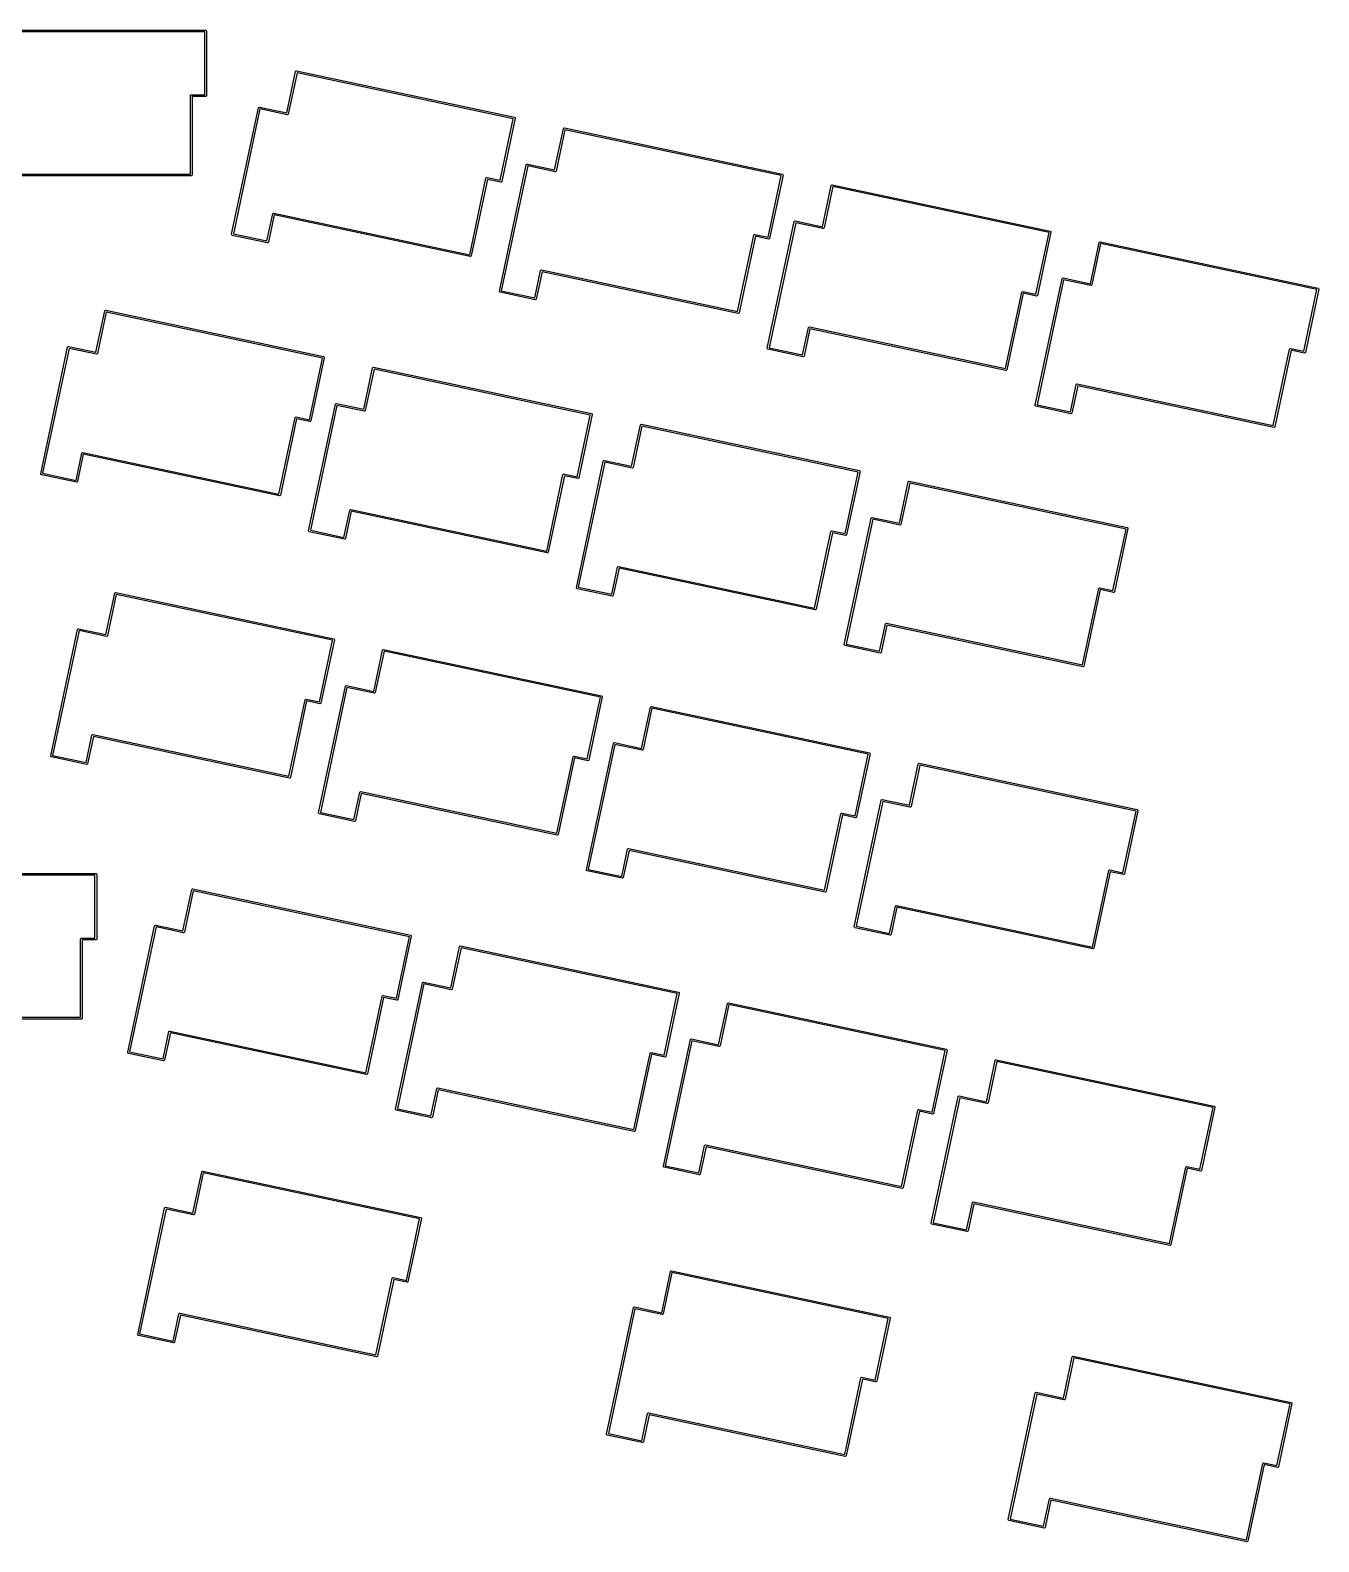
# Model space of a CAD drawing. Extents: x 11 to 426, y -338 to -15.
# Drawn here: x 86.2 to 175.9, y -126 to -20.9 of the extents above; entities that cross this region are included whole.
import ezdxf

# ---------------------------------------------------------------- set-up
doc = ezdxf.new("R2010")
doc.units = 0
doc.layers.add('BLACK', color=7, linetype='CONTINUOUS')

msp = doc.modelspace()

# ---------------------------------------------------------------- linework, layer by layer
at = {"layer": 'BLACK', "linetype": 'CONTINUOUS'}
for p, q in [((82.94, -20.9096), (98.44, -20.9096)), ((98.44, -20.9096), (98.4824, -20.9272)), ((98.4824, -20.9272), (98.5, -20.9696)), ((98.5, -20.9696), (98.5, -25.4696)), ((98.38, -21.0296), (83, -21.0296)), ((98.38, -25.4096), (98.38, -21.0296)), ((104.083, -26.6583), (104.695, -23.7826)), ((104.799, -23.8662), (104.188, -26.742)), ((104.695, -23.7826), (104.721, -23.7447)), ((104.721, -23.7447), (104.766, -23.7364)), ((104.766, -23.7364), (119.927, -26.959)), ((119.843, -27.0639), (104.799, -23.8662)), ((97.38, -25.4696), (97.3976, -25.4272)), ((97.38, -30.9096), (97.38, -25.4696)), ((97.3976, -25.4272), (97.44, -25.4096)), ((97.44, -25.4096), (98.38, -25.4096)), ((98.44, -25.5296), (97.5, -25.5296)), ((97.5, -25.5296), (97.5, -30.9696)), ((98.4824, -25.512), (98.44, -25.5296)), ((98.5, -25.4696), (98.4824, -25.512)), ((102.115, -26.3012), (102.141, -26.2634)), ((102.141, -26.2634), (102.186, -26.255)), ((102.186, -26.255), (104.083, -26.6583)), ((100.243, -35.1045), (102.115, -26.3012)), ((102.219, -26.3848), (100.373, -35.0708)), ((104.117, -26.7882), (102.219, -26.3848)), ((104.162, -26.7798), (104.117, -26.7882)), ((104.117, -26.7882), (104.117, -26.7882)), ((104.188, -26.742), (104.162, -26.7798)), ((118.933, -31.3482), (119.843, -27.0639)), ((119.973, -27.0302), (119.038, -31.4318)), ((119.927, -26.959), (119.927, -26.959)), ((119.927, -26.959), (119.965, -26.985)), ((119.965, -26.985), (119.973, -27.0302)), ((122.717, -30.619), (123.328, -27.7433)), ((123.433, -27.8269), (122.822, -30.7027)), ((123.328, -27.7433), (123.354, -27.7054)), ((123.354, -27.7054), (123.399, -27.6971)), ((123.399, -27.6971), (138.561, -30.9197)), ((138.477, -31.0246), (123.433, -27.8269)), ((118.877, -39.0652), (120.748, -30.2619)), ((120.853, -30.3456), (119.007, -39.0315)), ((120.748, -30.2619), (120.774, -30.2241)), ((120.774, -30.2241), (120.819, -30.2157)), ((120.819, -30.2157), (122.717, -30.619)), ((122.751, -30.7489), (120.853, -30.3456)), ((83.44, -30.9096), (97.38, -30.9096)), ((97.44, -31.0296), (83.5, -31.0296)), ((97.4824, -31.012), (97.44, -31.0296)), ((97.5, -30.9696), (97.4824, -31.012)), ((116.811, -36.5201), (117.942, -31.199)), ((118.047, -31.2826), (116.916, -36.6037)), ((117.942, -31.199), (117.968, -31.1611)), ((117.968, -31.1611), (118.013, -31.1527)), ((118.013, -31.1527), (118.933, -31.3482)), ((118.966, -31.478), (118.047, -31.2826)), ((119.012, -31.4697), (118.966, -31.478)), ((119.024, -31.452), (119.012, -31.4697)), ((119.038, -31.4318), (119.024, -31.452)), ((122.796, -30.7405), (122.751, -30.7489)), ((122.751, -30.7489), (122.751, -30.7489)), ((122.822, -30.7027), (122.796, -30.7405)), ((137.566, -35.3089), (138.477, -31.0246)), ((138.607, -30.9909), (137.671, -35.3925)), ((138.561, -30.9197), (138.561, -30.9197)), ((138.561, -30.9197), (138.599, -30.9457)), ((138.599, -30.9457), (138.607, -30.9909)), ((141.351, -34.5798), (141.962, -31.704)), ((142.067, -31.7877), (141.456, -34.6634)), ((141.962, -31.704), (141.988, -31.6662)), ((141.988, -31.6662), (142.033, -31.6578)), ((142.033, -31.6578), (157.194, -34.8804)), ((157.111, -34.9853), (142.067, -31.7877)), ((103.105, -33.668), (103.131, -33.6302)), ((103.131, -33.6302), (103.176, -33.6218)), ((103.176, -33.6218), (116.811, -36.5201)), ((102.701, -35.5656), (103.105, -33.668)), ((103.209, -33.7516), (102.806, -35.6493)), ((116.845, -36.6499), (103.209, -33.7516)), ((137.511, -43.026), (139.382, -34.2226)), ((139.487, -34.3063), (137.641, -42.9922)), ((139.382, -34.2226), (139.408, -34.1848)), ((139.408, -34.1848), (139.453, -34.1764)), ((139.453, -34.1764), (141.351, -34.5798)), ((141.384, -34.7096), (139.487, -34.3063)), ((141.456, -34.6634), (141.43, -34.7013)), ((100.252, -35.1497), (100.243, -35.1045)), ((100.29, -35.1757), (100.252, -35.1497)), ((102.735, -35.6955), (100.29, -35.1757)), ((100.373, -35.0708), (102.701, -35.5656)), ((102.78, -35.6871), (102.735, -35.6955)), ((102.806, -35.6493), (102.78, -35.6871)), ((135.445, -40.4808), (136.576, -35.1597)), ((136.681, -35.2433), (135.55, -40.5644)), ((136.576, -35.1597), (136.602, -35.1218)), ((136.602, -35.1218), (136.647, -35.1135)), ((136.647, -35.1135), (137.566, -35.3089)), ((137.6, -35.4388), (136.681, -35.2433)), ((137.645, -35.4304), (137.6, -35.4388)), ((137.671, -35.3925), (137.645, -35.4304)), ((141.43, -34.7013), (141.384, -34.7096)), ((141.384, -34.7096), (141.384, -34.7096)), ((156.2, -39.2696), (157.111, -34.9853)), ((157.241, -34.9516), (156.305, -39.3533)), ((157.194, -34.8804), (157.194, -34.8804)), ((157.194, -34.8804), (157.232, -34.9064)), ((157.232, -34.9064), (157.241, -34.9516)), ((159.984, -38.5405), (160.596, -35.6647)), ((160.596, -35.6647), (160.622, -35.6269)), ((160.622, -35.6269), (160.667, -35.6185)), ((160.667, -35.6185), (175.828, -38.8411)), ((116.89, -36.6416), (116.845, -36.6499)), ((116.845, -36.6499), (116.845, -36.6499)), ((116.916, -36.6037), (116.89, -36.6416)), ((160.701, -35.7484), (160.089, -38.6241)), ((175.744, -38.946), (160.701, -35.7484)), ((121.335, -39.5263), (121.738, -37.6287)), ((121.843, -37.7124), (121.44, -39.61)), ((121.738, -37.6287), (121.764, -37.5909)), ((121.764, -37.5909), (121.809, -37.5825)), ((121.809, -37.5825), (135.445, -40.4808)), ((135.478, -40.6107), (121.843, -37.7124)), ((156.144, -46.9867), (158.016, -38.1833)), ((158.121, -38.267), (156.274, -46.9529)), ((158.016, -38.1833), (158.042, -38.1455)), ((158.042, -38.1455), (158.087, -38.1371)), ((158.087, -38.1371), (159.984, -38.5405)), ((160.018, -38.6703), (158.121, -38.267)), ((160.063, -38.662), (160.018, -38.6703)), ((160.018, -38.6703), (160.018, -38.6703)), ((160.089, -38.6241), (160.063, -38.662)), ((175.828, -38.8411), (175.828, -38.8411)), ((175.828, -38.8411), (175.866, -38.8672)), ((175.866, -38.8672), (175.874, -38.9123)), ((118.885, -39.1104), (118.877, -39.0652)), ((118.923, -39.1364), (118.885, -39.1104)), ((121.369, -39.6562), (118.923, -39.1364)), ((119.007, -39.0315), (121.335, -39.5263)), ((121.414, -39.6478), (121.369, -39.6562)), ((121.44, -39.61), (121.414, -39.6478)), ((154.078, -44.4415), (155.21, -39.1204)), ((155.314, -39.204), (154.183, -44.5252)), ((155.21, -39.1204), (155.236, -39.0826)), ((155.236, -39.0826), (155.281, -39.0742)), ((155.281, -39.0742), (156.2, -39.2696)), ((156.234, -39.3995), (155.314, -39.204)), ((156.279, -39.3911), (156.234, -39.3995)), ((156.305, -39.3533), (156.279, -39.3911)), ((174.834, -43.2303), (175.744, -38.946)), ((175.874, -38.9123), (174.939, -43.314)), ((90.8056, -43.3117), (91.4169, -40.4359)), ((91.5218, -40.5196), (90.9105, -43.3953)), ((91.4169, -40.4359), (91.4429, -40.3981)), ((91.4429, -40.3981), (91.4881, -40.3897)), ((91.4881, -40.3897), (106.649, -43.6123)), ((106.566, -43.7172), (91.5218, -40.5196)), ((135.524, -40.6023), (135.478, -40.6107)), ((135.478, -40.6107), (135.478, -40.6107)), ((135.55, -40.5644), (135.524, -40.6023)), ((139.969, -43.4871), (140.372, -41.5894)), ((140.477, -41.6731), (140.073, -43.5707)), ((140.372, -41.5894), (140.398, -41.5516)), ((140.398, -41.5516), (140.443, -41.5432)), ((140.443, -41.5432), (154.078, -44.4415)), ((154.112, -44.5714), (140.477, -41.6731)), ((86.9657, -51.7579), (88.8369, -42.9545)), ((88.9418, -43.0382), (87.0955, -51.7241)), ((88.8369, -42.9545), (88.8629, -42.9167)), ((88.8629, -42.9167), (88.908, -42.9083)), ((88.908, -42.9083), (90.8056, -43.3117)), ((90.8394, -43.4415), (88.9418, -43.0382)), ((137.519, -43.0711), (137.511, -43.026)), ((137.557, -43.0971), (137.519, -43.0711)), ((140.002, -43.6169), (137.557, -43.0971)), ((137.641, -42.9922), (139.969, -43.4871)), ((172.712, -48.4022), (173.843, -43.0811)), ((173.843, -43.0811), (173.869, -43.0433)), ((173.869, -43.0433), (173.914, -43.0349)), ((173.914, -43.0349), (174.834, -43.2303)), ((90.8845, -43.4332), (90.8394, -43.4415)), ((90.8394, -43.4415), (90.8394, -43.4415)), ((90.9105, -43.3953), (90.8845, -43.4332)), ((105.655, -48.0015), (106.566, -43.7172)), ((106.696, -43.6835), (105.76, -48.0852)), ((106.649, -43.6123), (106.649, -43.6123)), ((106.649, -43.6123), (106.687, -43.6383)), ((106.687, -43.6383), (106.696, -43.6835)), ((140.047, -43.6085), (140.002, -43.6169)), ((140.073, -43.5707), (140.047, -43.6085)), ((173.948, -43.1648), (172.817, -48.4859)), ((174.868, -43.3602), (173.948, -43.1648)), ((174.913, -43.3518), (174.868, -43.3602)), ((174.939, -43.314), (174.913, -43.3518)), ((109.439, -47.2724), (110.051, -44.3966)), ((110.156, -44.4803), (109.544, -47.356)), ((110.051, -44.3966), (110.077, -44.3588)), ((110.077, -44.3588), (110.122, -44.3504)), ((110.122, -44.3504), (125.283, -47.5731)), ((125.199, -47.678), (110.156, -44.4803)), ((154.157, -44.563), (154.112, -44.5714)), ((154.112, -44.5714), (154.112, -44.5714)), ((154.183, -44.5252), (154.157, -44.563)), ((158.602, -47.4478), (159.006, -45.5502)), ((159.111, -45.6338), (158.707, -47.5314)), ((159.006, -45.5502), (159.032, -45.5123)), ((159.032, -45.5123), (159.077, -45.5039)), ((159.077, -45.5039), (172.712, -48.4022)), ((172.746, -48.5321), (159.111, -45.6338)), ((105.599, -55.7186), (107.471, -46.9153)), ((107.575, -46.9989), (105.729, -55.6849)), ((107.471, -46.9153), (107.497, -46.8774)), ((107.497, -46.8774), (107.542, -46.869)), ((107.542, -46.869), (109.439, -47.2724)), ((109.473, -47.4023), (107.575, -46.9989)), ((156.153, -47.0318), (156.144, -46.9867)), ((156.191, -47.0578), (156.153, -47.0318)), ((158.636, -47.5776), (156.191, -47.0578)), ((156.274, -46.9529), (158.602, -47.4478)), ((103.533, -53.1734), (104.664, -47.8523)), ((104.769, -47.9359), (103.638, -53.2571)), ((104.664, -47.8523), (104.69, -47.8145)), ((104.69, -47.8145), (104.736, -47.8061)), ((104.736, -47.8061), (105.655, -48.0015)), ((105.689, -48.1314), (104.769, -47.9359)), ((105.734, -48.123), (105.689, -48.1314)), ((105.76, -48.0852), (105.734, -48.123)), ((109.518, -47.3939), (109.473, -47.4023)), ((109.473, -47.4023), (109.473, -47.4023)), ((109.544, -47.356), (109.518, -47.3939)), ((124.289, -51.9623), (125.199, -47.678)), ((125.329, -47.6442), (124.394, -52.0459)), ((125.283, -47.5731), (125.283, -47.5731)), ((125.283, -47.5731), (125.321, -47.5991)), ((125.321, -47.5991), (125.329, -47.6442)), ((128.073, -51.2331), (128.684, -48.3574)), ((128.684, -48.3574), (128.71, -48.3195)), ((128.71, -48.3195), (128.755, -48.3112)), ((128.755, -48.3112), (143.917, -51.5338)), ((158.681, -47.5693), (158.636, -47.5776)), ((158.707, -47.5314), (158.681, -47.5693)), ((128.789, -48.441), (128.178, -51.3168)), ((143.833, -51.6387), (128.789, -48.441)), ((172.791, -48.5237), (172.746, -48.5321)), ((172.746, -48.5321), (172.746, -48.5321)), ((172.817, -48.4859), (172.791, -48.5237)), ((89.4235, -52.219), (89.8268, -50.3214)), ((89.9318, -50.405), (89.5284, -52.3026)), ((89.8268, -50.3214), (89.8529, -50.2835)), ((89.8529, -50.2835), (89.898, -50.2751)), ((89.898, -50.2751), (103.533, -53.1734)), ((103.567, -53.3033), (89.9318, -50.405)), ((124.233, -59.6793), (126.104, -50.876)), ((126.209, -50.9596), (124.363, -59.6456)), ((126.104, -50.876), (126.13, -50.8381)), ((126.13, -50.8381), (126.175, -50.8298)), ((126.175, -50.8298), (128.073, -51.2331)), ((128.107, -51.363), (126.209, -50.9596)), ((128.152, -51.3546), (128.107, -51.363)), ((128.107, -51.363), (128.107, -51.363)), ((128.178, -51.3168), (128.152, -51.3546)), ((86.974, -51.803), (86.9657, -51.7579)), ((87.0119, -51.829), (86.974, -51.803)), ((89.4572, -52.3488), (87.0119, -51.829)), ((87.0955, -51.7241), (89.4235, -52.219)), ((89.5024, -52.3404), (89.4572, -52.3488)), ((89.5284, -52.3026), (89.5024, -52.3404)), ((122.167, -57.1342), (123.298, -51.813)), ((123.403, -51.8967), (122.272, -57.2178)), ((123.298, -51.813), (123.324, -51.7752)), ((123.324, -51.7752), (123.369, -51.7668)), ((123.369, -51.7668), (124.289, -51.9623)), ((124.322, -52.0921), (123.403, -51.8967)), ((124.368, -52.0837), (124.322, -52.0921)), ((124.394, -52.0459), (124.368, -52.0837)), ((142.922, -55.923), (143.833, -51.6387)), ((143.963, -51.605), (143.027, -56.0066)), ((143.917, -51.5338), (143.917, -51.5338)), ((143.917, -51.5338), (143.955, -51.5598)), ((143.955, -51.5598), (143.963, -51.605)), ((146.707, -55.1939), (147.318, -52.3181)), ((147.423, -52.4017), (146.812, -55.2775)), ((147.318, -52.3181), (147.344, -52.2803)), ((147.344, -52.2803), (147.389, -52.2719)), ((147.389, -52.2719), (162.55, -55.4945)), ((162.467, -55.5994), (147.423, -52.4017)), ((103.612, -53.2949), (103.567, -53.3033)), ((103.567, -53.3033), (103.567, -53.3033)), ((103.638, -53.2571), (103.612, -53.2949)), ((108.057, -56.1797), (108.461, -54.2821)), ((108.565, -54.3657), (108.162, -56.2633)), ((108.461, -54.2821), (108.487, -54.2442)), ((108.487, -54.2442), (108.532, -54.2359)), ((108.532, -54.2359), (122.167, -57.1342)), ((122.201, -57.264), (108.565, -54.3657)), ((105.729, -55.6849), (108.057, -56.1797)), ((142.867, -63.64), (144.738, -54.8367)), ((144.843, -54.9204), (142.997, -63.6063)), ((144.738, -54.8367), (144.764, -54.7989)), ((144.764, -54.7989), (144.809, -54.7905)), ((144.809, -54.7905), (146.707, -55.1939)), ((146.741, -55.3237), (144.843, -54.9204)), ((146.786, -55.3153), (146.741, -55.3237)), ((146.741, -55.3237), (146.741, -55.3237)), ((146.812, -55.2775), (146.786, -55.3153)), ((161.556, -59.8837), (162.467, -55.5994)), ((162.597, -55.5657), (161.661, -59.9673)), ((162.55, -55.4945), (162.55, -55.4945)), ((162.55, -55.4945), (162.588, -55.5205)), ((162.588, -55.5205), (162.597, -55.5657)), ((105.608, -55.7637), (105.599, -55.7186)), ((105.646, -55.7898), (105.608, -55.7637)), ((108.091, -56.3095), (105.646, -55.7898)), ((108.136, -56.3012), (108.091, -56.3095)), ((108.162, -56.2633), (108.136, -56.3012)), ((140.801, -61.0949), (141.932, -55.7738)), ((142.037, -55.8574), (140.906, -61.1785)), ((141.932, -55.7738), (141.958, -55.7359)), ((141.958, -55.7359), (142.003, -55.7275)), ((142.003, -55.7275), (142.922, -55.923)), ((142.956, -56.0528), (142.037, -55.8574)), ((143.001, -56.0445), (142.956, -56.0528)), ((143.027, -56.0066), (143.001, -56.0445)), ((122.246, -57.2556), (122.201, -57.264)), ((122.201, -57.264), (122.201, -57.264)), ((122.272, -57.2178), (122.246, -57.2556)), ((126.691, -60.1404), (127.094, -58.2428)), ((127.199, -58.3264), (126.796, -60.224)), ((127.094, -58.2428), (127.12, -58.205)), ((127.12, -58.205), (127.165, -58.1966)), ((127.165, -58.1966), (140.801, -61.0949)), ((140.835, -61.2247), (127.199, -58.3264)), ((124.241, -59.7245), (124.233, -59.6793)), ((124.279, -59.7505), (124.241, -59.7245)), ((126.725, -60.2703), (124.279, -59.7505)), ((124.363, -59.6456), (126.691, -60.1404)), ((159.435, -65.0556), (160.566, -59.7345)), ((160.67, -59.8181), (159.539, -65.1392)), ((160.566, -59.7345), (160.592, -59.6966)), ((160.592, -59.6966), (160.637, -59.6883)), ((160.637, -59.6883), (161.556, -59.8837)), ((161.59, -60.0136), (160.67, -59.8181)), ((91.5033, -62.9356), (92.1146, -60.0598)), ((92.2195, -60.1435), (91.6082, -63.0192)), ((92.1146, -60.0598), (92.1406, -60.022)), ((92.1406, -60.022), (92.1857, -60.0136)), ((92.1857, -60.0136), (107.347, -63.2362)), ((107.263, -63.3411), (92.2195, -60.1435)), ((126.77, -60.2619), (126.725, -60.2703)), ((126.796, -60.224), (126.77, -60.2619)), ((161.635, -60.0052), (161.59, -60.0136)), ((161.647, -59.9875), (161.635, -60.0052)), ((161.661, -59.9673), (161.647, -59.9875)), ((140.88, -61.2164), (140.835, -61.2247)), ((140.835, -61.2247), (140.835, -61.2247)), ((140.906, -61.1785), (140.88, -61.2164)), ((87.6633, -71.3818), (89.5345, -62.5784)), ((89.6394, -62.6621), (87.7932, -71.348)), ((89.5345, -62.5784), (89.5605, -62.5406)), ((89.5605, -62.5406), (89.6057, -62.5322)), ((89.6057, -62.5322), (91.5033, -62.9356)), ((91.537, -63.0654), (89.6394, -62.6621)), ((91.5822, -63.0571), (91.537, -63.0654)), ((91.537, -63.0654), (91.537, -63.0654)), ((91.6082, -63.0192), (91.5822, -63.0571)), ((145.325, -64.1011), (145.728, -62.2035)), ((145.833, -62.2872), (145.43, -64.1848)), ((145.728, -62.2035), (145.754, -62.1657)), ((145.754, -62.1657), (145.799, -62.1573)), ((145.799, -62.1573), (159.435, -65.0556)), ((159.468, -65.1855), (145.833, -62.2872)), ((106.353, -67.6254), (107.263, -63.3411)), ((107.393, -63.3074), (106.458, -67.7091)), ((107.347, -63.2362), (107.347, -63.2362)), ((107.347, -63.2362), (107.385, -63.2622)), ((107.385, -63.2622), (107.393, -63.3074)), ((110.137, -66.8963), (110.748, -64.0205)), ((110.853, -64.1042), (110.242, -66.9799)), ((110.748, -64.0205), (110.774, -63.9827)), ((110.774, -63.9827), (110.819, -63.9743)), ((110.819, -63.9743), (125.981, -67.197)), ((125.897, -67.3019), (110.853, -64.1042)), ((142.875, -63.6852), (142.867, -63.64)), ((142.913, -63.7112), (142.875, -63.6852)), ((145.358, -64.231), (142.913, -63.7112)), ((142.997, -63.6063), (145.325, -64.1011)), ((145.404, -64.2226), (145.358, -64.231)), ((145.43, -64.1848), (145.404, -64.2226)), ((159.513, -65.1771), (159.468, -65.1855)), ((159.539, -65.1392), (159.513, -65.1771)), ((159.468, -65.1855), (159.468, -65.1855)), ((106.297, -75.3425), (108.168, -66.5392)), ((108.273, -66.6228), (106.427, -75.3087)), ((108.168, -66.5392), (108.194, -66.5013)), ((108.194, -66.5013), (108.239, -66.4929)), ((108.239, -66.4929), (110.137, -66.8963)), ((110.171, -67.0261), (108.273, -66.6228)), ((110.216, -67.0178), (110.171, -67.0261)), ((110.171, -67.0261), (110.171, -67.0261)), ((110.242, -66.9799), (110.216, -67.0178)), ((126.027, -67.2681), (125.091, -71.6698)), ((125.981, -67.197), (125.981, -67.197)), ((125.981, -67.197), (126.019, -67.223)), ((126.019, -67.223), (126.027, -67.2681)), ((104.231, -72.7973), (105.362, -67.4762)), ((105.467, -67.5598), (104.336, -72.881)), ((105.362, -67.4762), (105.388, -67.4384)), ((105.388, -67.4384), (105.433, -67.43)), ((105.433, -67.43), (106.353, -67.6254)), ((106.386, -67.7553), (105.467, -67.5598)), ((106.432, -67.7469), (106.386, -67.7553)), ((106.444, -67.7293), (106.432, -67.7469)), ((106.458, -67.7091), (106.444, -67.7293)), ((124.986, -71.5861), (125.897, -67.3019)), ((128.771, -70.857), (129.382, -67.9813)), ((129.487, -68.0649), (128.876, -70.9407)), ((129.382, -67.9813), (129.408, -67.9434)), ((129.408, -67.9434), (129.453, -67.9351)), ((129.453, -67.9351), (144.614, -71.1577)), ((144.531, -71.2626), (129.487, -68.0649)), ((90.1212, -71.8429), (90.5245, -69.9452)), ((90.6294, -70.0289), (90.2261, -71.9265)), ((90.5245, -69.9452), (90.5505, -69.9074)), ((90.5505, -69.9074), (90.5957, -69.899)), ((90.5957, -69.899), (104.231, -72.7973)), ((104.265, -72.9272), (90.6294, -70.0289)), ((87.6717, -71.4269), (87.6633, -71.3818)), ((87.7095, -71.4529), (87.6717, -71.4269)), ((90.1549, -71.9727), (87.7095, -71.4529)), ((87.7932, -71.348), (90.1212, -71.8429)), ((122.865, -76.758), (123.996, -71.4369)), ((123.996, -71.4369), (124.022, -71.3991)), ((124.022, -71.3991), (124.067, -71.3907)), ((124.067, -71.3907), (124.986, -71.5861)), ((124.931, -79.3032), (126.802, -70.4999)), ((126.907, -70.5835), (125.061, -79.2695)), ((126.802, -70.4999), (126.828, -70.462)), ((126.828, -70.462), (126.873, -70.4537)), ((126.873, -70.4537), (128.771, -70.857)), ((128.804, -70.9869), (126.907, -70.5835)), ((128.85, -70.9785), (128.804, -70.9869)), ((128.804, -70.9869), (128.804, -70.9869)), ((128.876, -70.9407), (128.85, -70.9785)), ((143.62, -75.5469), (144.531, -71.2626)), ((144.661, -71.2288), (143.725, -75.6305)), ((144.614, -71.1577), (144.614, -71.1577)), ((144.614, -71.1577), (144.652, -71.1837)), ((144.652, -71.1837), (144.661, -71.2288)), ((90.2001, -71.9643), (90.1549, -71.9727)), ((90.2261, -71.9265), (90.2001, -71.9643)), ((124.101, -71.5206), (122.97, -76.8417)), ((125.02, -71.716), (124.101, -71.5206)), ((125.065, -71.7076), (125.02, -71.716)), ((125.077, -71.69), (125.065, -71.7076)), ((125.091, -71.6698), (125.077, -71.69)), ((147.404, -74.8177), (148.016, -71.942)), ((148.121, -72.0256), (147.509, -74.9014)), ((148.016, -71.942), (148.042, -71.9041)), ((148.042, -71.9041), (148.087, -71.8958)), ((148.087, -71.8958), (163.248, -75.1184)), ((163.164, -75.2233), (148.121, -72.0256)), ((104.31, -72.9188), (104.265, -72.9272)), ((104.265, -72.9272), (104.265, -72.9272)), ((104.336, -72.881), (104.31, -72.9188)), ((108.755, -75.8036), (109.158, -73.906)), ((109.263, -73.9896), (108.86, -75.8872)), ((109.158, -73.906), (109.184, -73.8681)), ((109.184, -73.8681), (109.229, -73.8598)), ((109.229, -73.8598), (122.865, -76.758)), ((122.899, -76.8879), (109.263, -73.9896)), ((143.564, -83.2639), (145.436, -74.4606)), ((145.541, -74.5443), (143.694, -83.2302)), ((145.436, -74.4606), (145.462, -74.4228)), ((145.462, -74.4228), (145.507, -74.4144)), ((145.507, -74.4144), (147.404, -74.8177)), ((147.438, -74.9476), (145.541, -74.5443)), ((106.305, -75.3876), (106.297, -75.3425)), ((106.343, -75.4137), (106.305, -75.3876)), ((108.789, -75.9334), (106.343, -75.4137)), ((106.427, -75.3087), (108.755, -75.8036)), ((141.498, -80.7188), (142.63, -75.3976)), ((142.734, -75.4813), (141.603, -80.8024)), ((142.63, -75.3976), (142.656, -75.3598)), ((142.656, -75.3598), (142.701, -75.3514)), ((142.701, -75.3514), (143.62, -75.5469)), ((143.654, -75.6767), (142.734, -75.4813)), ((143.699, -75.6684), (143.654, -75.6767)), ((143.725, -75.6305), (143.699, -75.6684)), ((147.483, -74.9392), (147.438, -74.9476)), ((147.438, -74.9476), (147.438, -74.9476)), ((147.509, -74.9014), (147.483, -74.9392)), ((162.254, -79.5076), (163.164, -75.2233)), ((163.294, -75.1896), (162.359, -79.5912)), ((163.248, -75.1184), (163.248, -75.1184)), ((163.248, -75.1184), (163.286, -75.1444)), ((163.286, -75.1444), (163.294, -75.1896)), ((108.834, -75.9251), (108.789, -75.9334)), ((108.86, -75.8872), (108.834, -75.9251)), ((122.944, -76.8795), (122.899, -76.8879)), ((122.899, -76.8879), (122.899, -76.8879)), ((122.97, -76.8417), (122.944, -76.8795)), ((127.389, -79.7643), (127.792, -77.8667)), ((127.897, -77.9503), (127.493, -79.8479)), ((127.792, -77.8667), (127.818, -77.8289)), ((127.818, -77.8289), (127.863, -77.8205)), ((127.863, -77.8205), (141.498, -80.7188)), ((141.532, -80.8486), (127.897, -77.9503)), ((75.3, -79.56), (90.8, -79.56)), ((90.74, -79.68), (75.36, -79.68)), ((90.74, -84.06), (90.74, -79.68)), ((90.8, -79.56), (90.8424, -79.5776)), ((90.8424, -79.5776), (90.86, -79.62)), ((90.86, -79.62), (90.86, -84.12)), ((124.939, -79.3484), (124.931, -79.3032)), ((124.977, -79.3744), (124.939, -79.3484)), ((127.422, -79.8942), (124.977, -79.3744)), ((125.061, -79.2695), (127.389, -79.7643)), ((127.467, -79.8858), (127.422, -79.8942)), ((127.493, -79.8479), (127.467, -79.8858)), ((160.132, -84.6795), (161.263, -79.3584)), ((161.368, -79.442), (160.237, -84.7631)), ((161.263, -79.3584), (161.289, -79.3205)), ((161.289, -79.3205), (161.334, -79.3122)), ((161.334, -79.3122), (162.254, -79.5076)), ((162.288, -79.6375), (161.368, -79.442)), ((162.333, -79.6291), (162.288, -79.6375)), ((162.359, -79.5912), (162.333, -79.6291)), ((96.8594, -83.5496), (97.4706, -80.6739)), ((97.5755, -80.7575), (96.9643, -83.6333)), ((97.4706, -80.6739), (97.4967, -80.636)), ((97.4967, -80.636), (97.5418, -80.6277)), ((97.5418, -80.6277), (112.703, -83.8503)), ((112.619, -83.9552), (97.5755, -80.7575)), ((141.577, -80.8403), (141.532, -80.8486)), ((141.532, -80.8486), (141.532, -80.8486)), ((141.603, -80.8024), (141.577, -80.8403)), ((146.022, -83.725), (146.426, -81.8274)), ((146.531, -81.9111), (146.127, -83.8087)), ((146.426, -81.8274), (146.452, -81.7896)), ((146.452, -81.7896), (146.497, -81.7812)), ((146.497, -81.7812), (160.132, -84.6795)), ((160.166, -84.8094), (146.531, -81.9111)), ((89.74, -84.12), (89.7576, -84.0776)), ((89.7576, -84.0776), (89.8, -84.06)), ((89.8, -84.06), (90.74, -84.06)), ((93.0194, -91.9958), (94.8906, -83.1925)), ((94.9955, -83.2761), (93.1493, -91.9621)), ((94.8906, -83.1925), (94.9166, -83.1547)), ((94.9166, -83.1547), (94.9618, -83.1463)), ((94.9618, -83.1463), (96.8594, -83.5496)), ((96.8931, -83.6795), (94.9955, -83.2761)), ((96.9383, -83.6711), (96.8931, -83.6795)), ((96.8931, -83.6795), (96.8931, -83.6795)), ((96.9643, -83.6333), (96.9383, -83.6711)), ((111.709, -88.2395), (112.619, -83.9552)), ((112.749, -83.9215), (111.814, -88.3231)), ((112.703, -83.8503), (112.703, -83.8503)), ((112.703, -83.8503), (112.741, -83.8763)), ((112.741, -83.8763), (112.749, -83.9215)), ((143.573, -83.3091), (143.564, -83.2639)), ((143.611, -83.3351), (143.573, -83.3091)), ((146.056, -83.8549), (143.611, -83.3351)), ((143.694, -83.2302), (146.022, -83.725)), ((146.101, -83.8465), (146.056, -83.8549)), ((146.127, -83.8087), (146.101, -83.8465)), ((89.74, -89.56), (89.74, -84.12)), ((90.8, -84.18), (89.86, -84.18)), ((89.86, -84.18), (89.86, -89.62)), ((90.8424, -84.1624), (90.8, -84.18)), ((90.86, -84.12), (90.8424, -84.1624)), ((115.493, -87.5104), (116.104, -84.6346)), ((116.209, -84.7182), (115.598, -87.594)), ((116.104, -84.6346), (116.13, -84.5968)), ((116.13, -84.5968), (116.176, -84.5884)), ((116.176, -84.5884), (131.337, -87.811)), ((131.253, -87.9159), (116.209, -84.7182)), ((160.211, -84.801), (160.166, -84.8094)), ((160.166, -84.8094), (160.166, -84.8094)), ((160.237, -84.7631), (160.211, -84.801)), ((111.653, -95.9566), (113.524, -87.1532)), ((113.629, -87.2369), (111.783, -95.9228)), ((113.524, -87.1532), (113.55, -87.1154)), ((113.55, -87.1154), (113.595, -87.107)), ((113.595, -87.107), (115.493, -87.5104)), ((115.527, -87.6402), (113.629, -87.2369)), ((109.587, -93.4114), (110.718, -88.0903)), ((110.823, -88.1739), (109.692, -93.495)), ((110.718, -88.0903), (110.744, -88.0524)), ((110.744, -88.0524), (110.789, -88.0441)), ((110.789, -88.0441), (111.709, -88.2395)), ((111.743, -88.3693), (110.823, -88.1739)), ((115.572, -87.6318), (115.527, -87.6402)), ((115.527, -87.6402), (115.527, -87.6402)), ((115.598, -87.594), (115.572, -87.6318)), ((130.343, -92.2002), (131.253, -87.9159)), ((131.383, -87.8822), (130.447, -92.2839)), ((131.337, -87.811), (131.337, -87.811)), ((131.337, -87.811), (131.375, -87.837)), ((131.375, -87.837), (131.383, -87.8822)), ((111.788, -88.361), (111.743, -88.3693)), ((111.8, -88.3433), (111.788, -88.361)), ((111.814, -88.3231), (111.8, -88.3433)), ((134.127, -91.4711), (134.738, -88.5953)), ((134.843, -88.679), (134.232, -91.5547)), ((134.738, -88.5953), (134.764, -88.5575)), ((134.764, -88.5575), (134.809, -88.5491)), ((134.809, -88.5491), (149.971, -91.7718)), ((149.887, -91.8767), (134.843, -88.679)), ((75.8, -89.56), (89.74, -89.56)), ((89.8, -89.68), (75.86, -89.68)), ((89.8424, -89.6624), (89.8, -89.68)), ((89.86, -89.62), (89.8424, -89.6624)), ((95.4772, -92.4569), (95.8806, -90.5593)), ((95.9855, -90.643), (95.5821, -92.5406)), ((95.8806, -90.5593), (95.9066, -90.5215)), ((95.9066, -90.5215), (95.9518, -90.5131)), ((95.9518, -90.5131), (109.587, -93.4114)), ((109.621, -93.5412), (95.9855, -90.643)), ((130.287, -99.9173), (132.158, -91.114)), ((132.263, -91.1976), (130.417, -99.8835)), ((132.158, -91.114), (132.184, -91.0761)), ((132.184, -91.0761), (132.229, -91.0677)), ((132.229, -91.0677), (134.127, -91.4711)), ((134.161, -91.6009), (132.263, -91.1976)), ((93.0278, -92.041), (93.0194, -91.9958)), ((93.0656, -92.067), (93.0278, -92.041)), ((95.511, -92.5868), (93.0656, -92.067)), ((93.1493, -91.9621), (95.4772, -92.4569)), ((128.221, -97.3721), (129.352, -92.051)), ((129.457, -92.1346), (128.326, -97.4558)), ((129.352, -92.051), (129.378, -92.0131)), ((129.378, -92.0131), (129.423, -92.0048)), ((129.423, -92.0048), (130.343, -92.2002)), ((130.376, -92.3301), (129.457, -92.1346)), ((130.421, -92.3217), (130.376, -92.3301)), ((130.447, -92.2839), (130.421, -92.3217)), ((134.206, -91.5926), (134.161, -91.6009)), ((134.161, -91.6009), (134.161, -91.6009)), ((134.232, -91.5547), (134.206, -91.5926)), ((148.976, -96.1609), (149.887, -91.8767)), ((150.017, -91.8429), (149.081, -96.2446)), ((149.971, -91.7718), (149.971, -91.7718)), ((149.971, -91.7718), (150.008, -91.7978)), ((150.008, -91.7978), (150.017, -91.8429)), ((153.398, -92.5182), (153.443, -92.5098)), ((153.443, -92.5098), (168.604, -95.7325)), ((95.5561, -92.5784), (95.511, -92.5868)), ((95.5821, -92.5406), (95.5561, -92.5784)), ((109.666, -93.5329), (109.621, -93.5412)), ((109.621, -93.5412), (109.621, -93.5412)), ((109.692, -93.495), (109.666, -93.5329)), ((152.761, -95.4318), (153.372, -92.5561)), ((153.477, -92.6397), (152.865, -95.5155)), ((153.372, -92.5561), (153.398, -92.5182)), ((168.521, -95.8374), (153.477, -92.6397)), ((114.111, -96.4176), (114.514, -94.52)), ((114.619, -94.6037), (114.216, -96.5013)), ((114.514, -94.52), (114.54, -94.4822)), ((114.54, -94.4822), (114.585, -94.4738)), ((114.585, -94.4738), (128.221, -97.3721)), ((128.255, -97.502), (114.619, -94.6037)), ((148.921, -103.878), (150.792, -95.0747)), ((150.897, -95.1583), (149.05, -103.844)), ((150.792, -95.0747), (150.818, -95.0368)), ((150.818, -95.0368), (150.863, -95.0285)), ((150.863, -95.0285), (152.761, -95.4318)), ((152.794, -95.5617), (150.897, -95.1583)), ((152.839, -95.5533), (152.794, -95.5617)), ((152.794, -95.5617), (152.794, -95.5617)), ((152.865, -95.5155), (152.839, -95.5533)), ((111.661, -96.0017), (111.653, -95.9566)), ((111.699, -96.0277), (111.661, -96.0017)), ((114.145, -96.5475), (111.699, -96.0277)), ((111.783, -95.9228), (114.111, -96.4176)), ((114.19, -96.5391), (114.145, -96.5475)), ((114.216, -96.5013), (114.19, -96.5391)), ((146.855, -101.333), (147.986, -96.0117)), ((148.09, -96.0954), (146.959, -101.416)), ((147.986, -96.0117), (148.012, -95.9739)), ((148.012, -95.9739), (148.057, -95.9655)), ((148.057, -95.9655), (148.976, -96.1609)), ((149.01, -96.2908), (148.09, -96.0954)), ((149.055, -96.2824), (149.01, -96.2908)), ((149.067, -96.2648), (149.055, -96.2824)), ((149.081, -96.2446), (149.067, -96.2648)), ((167.61, -100.122), (168.521, -95.8374)), ((168.65, -95.8036), (167.715, -100.205)), ((168.604, -95.7325), (168.604, -95.7325)), ((168.604, -95.7325), (168.642, -95.7585)), ((168.642, -95.7585), (168.65, -95.8036)), ((128.3, -97.4936), (128.255, -97.502)), ((128.255, -97.502), (128.255, -97.502)), ((128.326, -97.4558), (128.3, -97.4936)), ((132.745, -100.378), (133.148, -98.4808)), ((133.253, -98.5644), (132.85, -100.462)), ((133.148, -98.4808), (133.174, -98.4429)), ((133.174, -98.4429), (133.219, -98.4346)), ((133.219, -98.4346), (146.855, -101.333)), ((146.888, -101.463), (133.253, -98.5644)), ((97.5571, -103.174), (98.1683, -100.298)), ((98.2732, -100.381), (97.662, -103.257)), ((98.1683, -100.298), (98.1944, -100.26)), ((98.1944, -100.26), (98.2395, -100.252)), ((98.2395, -100.252), (113.401, -103.474)), ((113.317, -103.579), (98.2732, -100.381)), ((130.295, -99.9624), (130.287, -99.9173)), ((130.333, -99.9884), (130.295, -99.9624)), ((132.778, -100.508), (130.333, -99.9884)), ((130.417, -99.8835), (132.745, -100.378)), ((132.824, -100.5), (132.778, -100.508)), ((132.85, -100.462), (132.824, -100.5)), ((165.488, -105.294), (166.619, -99.9724)), ((166.724, -100.056), (165.593, -105.377)), ((166.619, -99.9724), (166.645, -99.9346)), ((166.645, -99.9346), (166.69, -99.9262)), ((166.69, -99.9262), (167.61, -100.122)), ((167.644, -100.252), (166.724, -100.056)), ((167.689, -100.243), (167.644, -100.252)), ((167.715, -100.205), (167.689, -100.243)), ((146.933, -101.454), (146.888, -101.463)), ((146.888, -101.463), (146.888, -101.463)), ((146.959, -101.416), (146.933, -101.454)), ((93.7171, -111.62), (95.5883, -102.816)), ((95.6932, -102.9), (93.847, -111.586)), ((95.5883, -102.816), (95.6143, -102.779)), ((95.6143, -102.779), (95.6595, -102.77)), ((95.6595, -102.77), (97.5571, -103.174)), ((97.5908, -103.303), (95.6932, -102.9)), ((151.378, -104.339), (151.782, -102.441)), ((151.887, -102.525), (151.483, -104.423)), ((151.782, -102.441), (151.808, -102.404)), ((151.808, -102.404), (151.853, -102.395)), ((151.853, -102.395), (165.488, -105.294)), ((165.522, -105.423), (151.887, -102.525)), ((97.636, -103.295), (97.5908, -103.303)), ((97.5908, -103.303), (97.5908, -103.303)), ((97.662, -103.257), (97.636, -103.295)), ((112.406, -107.863), (113.317, -103.579)), ((113.447, -103.545), (112.511, -107.947)), ((113.401, -103.474), (113.401, -103.474)), ((113.401, -103.474), (113.439, -103.5)), ((113.439, -103.5), (113.447, -103.545)), ((148.929, -103.923), (148.921, -103.878)), ((148.967, -103.949), (148.929, -103.923)), ((151.412, -104.469), (148.967, -103.949)), ((149.05, -103.844), (151.378, -104.339)), ((151.457, -104.461), (151.412, -104.469)), ((151.483, -104.423), (151.457, -104.461)), ((165.567, -105.415), (165.522, -105.423)), ((165.522, -105.423), (165.522, -105.423)), ((165.593, -105.377), (165.567, -105.415)), ((130.166, -110.105), (130.777, -107.229)), ((130.777, -107.229), (130.803, -107.191)), ((130.803, -107.191), (130.848, -107.183)), ((130.848, -107.183), (146.01, -110.405)), ((110.285, -113.035), (111.416, -107.714)), ((111.521, -107.798), (110.39, -113.119)), ((111.416, -107.714), (111.442, -107.676)), ((111.442, -107.676), (111.487, -107.668)), ((111.487, -107.668), (112.406, -107.863)), ((112.44, -107.993), (111.521, -107.798)), ((112.485, -107.985), (112.44, -107.993)), ((112.498, -107.967), (112.485, -107.985)), ((112.511, -107.947), (112.498, -107.967)), ((130.882, -107.313), (130.271, -110.188)), ((145.926, -110.51), (130.882, -107.313)), ((96.1749, -112.081), (96.5783, -110.183)), ((96.6832, -110.267), (96.2799, -112.164)), ((96.5783, -110.183), (96.6043, -110.145)), ((96.6043, -110.145), (96.6495, -110.137)), ((96.6495, -110.137), (110.285, -113.035)), ((110.319, -113.165), (96.6832, -110.267)), ((126.326, -118.551), (128.197, -109.748)), ((128.302, -109.831), (126.456, -118.517)), ((128.197, -109.748), (128.223, -109.71)), ((128.223, -109.71), (128.268, -109.701)), ((128.268, -109.701), (130.166, -110.105)), ((130.2, -110.235), (128.302, -109.831)), ((130.245, -110.226), (130.2, -110.235)), ((130.2, -110.235), (130.2, -110.235)), ((130.271, -110.188), (130.245, -110.226)), ((145.015, -114.795), (145.926, -110.51)), ((146.056, -110.477), (145.12, -114.878)), ((146.01, -110.405), (146.01, -110.405)), ((146.01, -110.405), (146.048, -110.431)), ((146.048, -110.431), (146.056, -110.477)), ((93.7255, -111.665), (93.7171, -111.62)), ((93.7633, -111.691), (93.7255, -111.665)), ((96.2087, -112.211), (93.7633, -111.691)), ((93.847, -111.586), (96.1749, -112.081)), ((96.2538, -112.202), (96.2087, -112.211)), ((96.2799, -112.164), (96.2538, -112.202)), ((110.364, -113.157), (110.319, -113.165)), ((110.319, -113.165), (110.319, -113.165)), ((110.39, -113.119), (110.364, -113.157)), ((158.117, -116.046), (158.728, -113.17)), ((158.833, -113.254), (158.222, -116.129)), ((158.728, -113.17), (158.754, -113.132)), ((158.754, -113.132), (158.799, -113.124)), ((158.799, -113.124), (173.96, -116.347)), ((173.877, -116.451), (158.833, -113.254)), ((142.894, -119.967), (144.025, -114.645)), ((144.13, -114.729), (142.999, -120.05)), ((144.025, -114.645), (144.051, -114.608)), ((144.051, -114.608), (144.096, -114.599)), ((144.096, -114.599), (145.015, -114.795)), ((145.049, -114.924), (144.13, -114.729)), ((145.094, -114.916), (145.049, -114.924)), ((145.12, -114.878), (145.094, -114.916)), ((154.277, -124.492), (156.148, -115.689)), ((156.253, -115.772), (154.407, -124.458)), ((156.148, -115.689), (156.174, -115.651)), ((156.174, -115.651), (156.219, -115.642)), ((156.219, -115.642), (158.117, -116.046)), ((158.15, -116.176), (156.253, -115.772)), ((158.196, -116.167), (158.15, -116.176)), ((158.15, -116.176), (158.15, -116.176)), ((158.222, -116.129), (158.196, -116.167)), ((172.966, -120.736), (173.877, -116.451)), ((174.007, -116.418), (173.071, -120.819)), ((173.96, -116.347), (173.96, -116.347)), ((173.96, -116.347), (173.998, -116.373)), ((173.998, -116.373), (174.007, -116.418)), ((128.784, -119.012), (129.187, -117.114)), ((129.292, -117.198), (128.889, -119.096)), ((129.187, -117.114), (129.213, -117.077)), ((129.213, -117.077), (129.258, -117.068)), ((129.258, -117.068), (142.894, -119.967)), ((142.928, -120.096), (129.292, -117.198)), ((126.334, -118.596), (126.326, -118.551)), ((126.372, -118.622), (126.334, -118.596)), ((128.818, -119.142), (126.372, -118.622)), ((126.456, -118.517), (128.784, -119.012)), ((128.863, -119.134), (128.818, -119.142)), ((128.889, -119.096), (128.863, -119.134)), ((142.973, -120.088), (142.928, -120.096)), ((142.928, -120.096), (142.928, -120.096)), ((142.999, -120.05), (142.973, -120.088)), ((170.844, -125.908), (171.975, -120.586)), ((172.08, -120.67), (170.949, -125.991)), ((171.975, -120.586), (172.001, -120.549)), ((172.001, -120.549), (172.047, -120.54)), ((172.047, -120.54), (172.966, -120.736)), ((173, -120.866), (172.08, -120.67)), ((173.045, -120.857), (173, -120.866)), ((173.057, -120.84), (173.045, -120.857)), ((173.071, -120.819), (173.057, -120.84)), ((156.735, -124.953), (157.138, -123.056)), ((157.243, -123.139), (156.839, -125.037)), ((157.138, -123.056), (157.164, -123.018)), ((157.164, -123.018), (157.209, -123.009)), ((157.209, -123.009), (170.844, -125.908)), ((170.878, -126.037), (157.243, -123.139)), ((154.285, -124.537), (154.277, -124.492)), ((154.323, -124.563), (154.285, -124.537)), ((156.768, -125.083), (154.323, -124.563)), ((154.407, -124.458), (156.735, -124.953)), ((156.813, -125.075), (156.768, -125.083)), ((156.839, -125.037), (156.813, -125.075)), ((170.923, -126.029), (170.878, -126.037)), ((170.878, -126.037), (170.878, -126.037)), ((170.949, -125.991), (170.923, -126.029))]:
    msp.add_line(p, q, dxfattribs=at)

doc.saveas('drawing.dxf')
